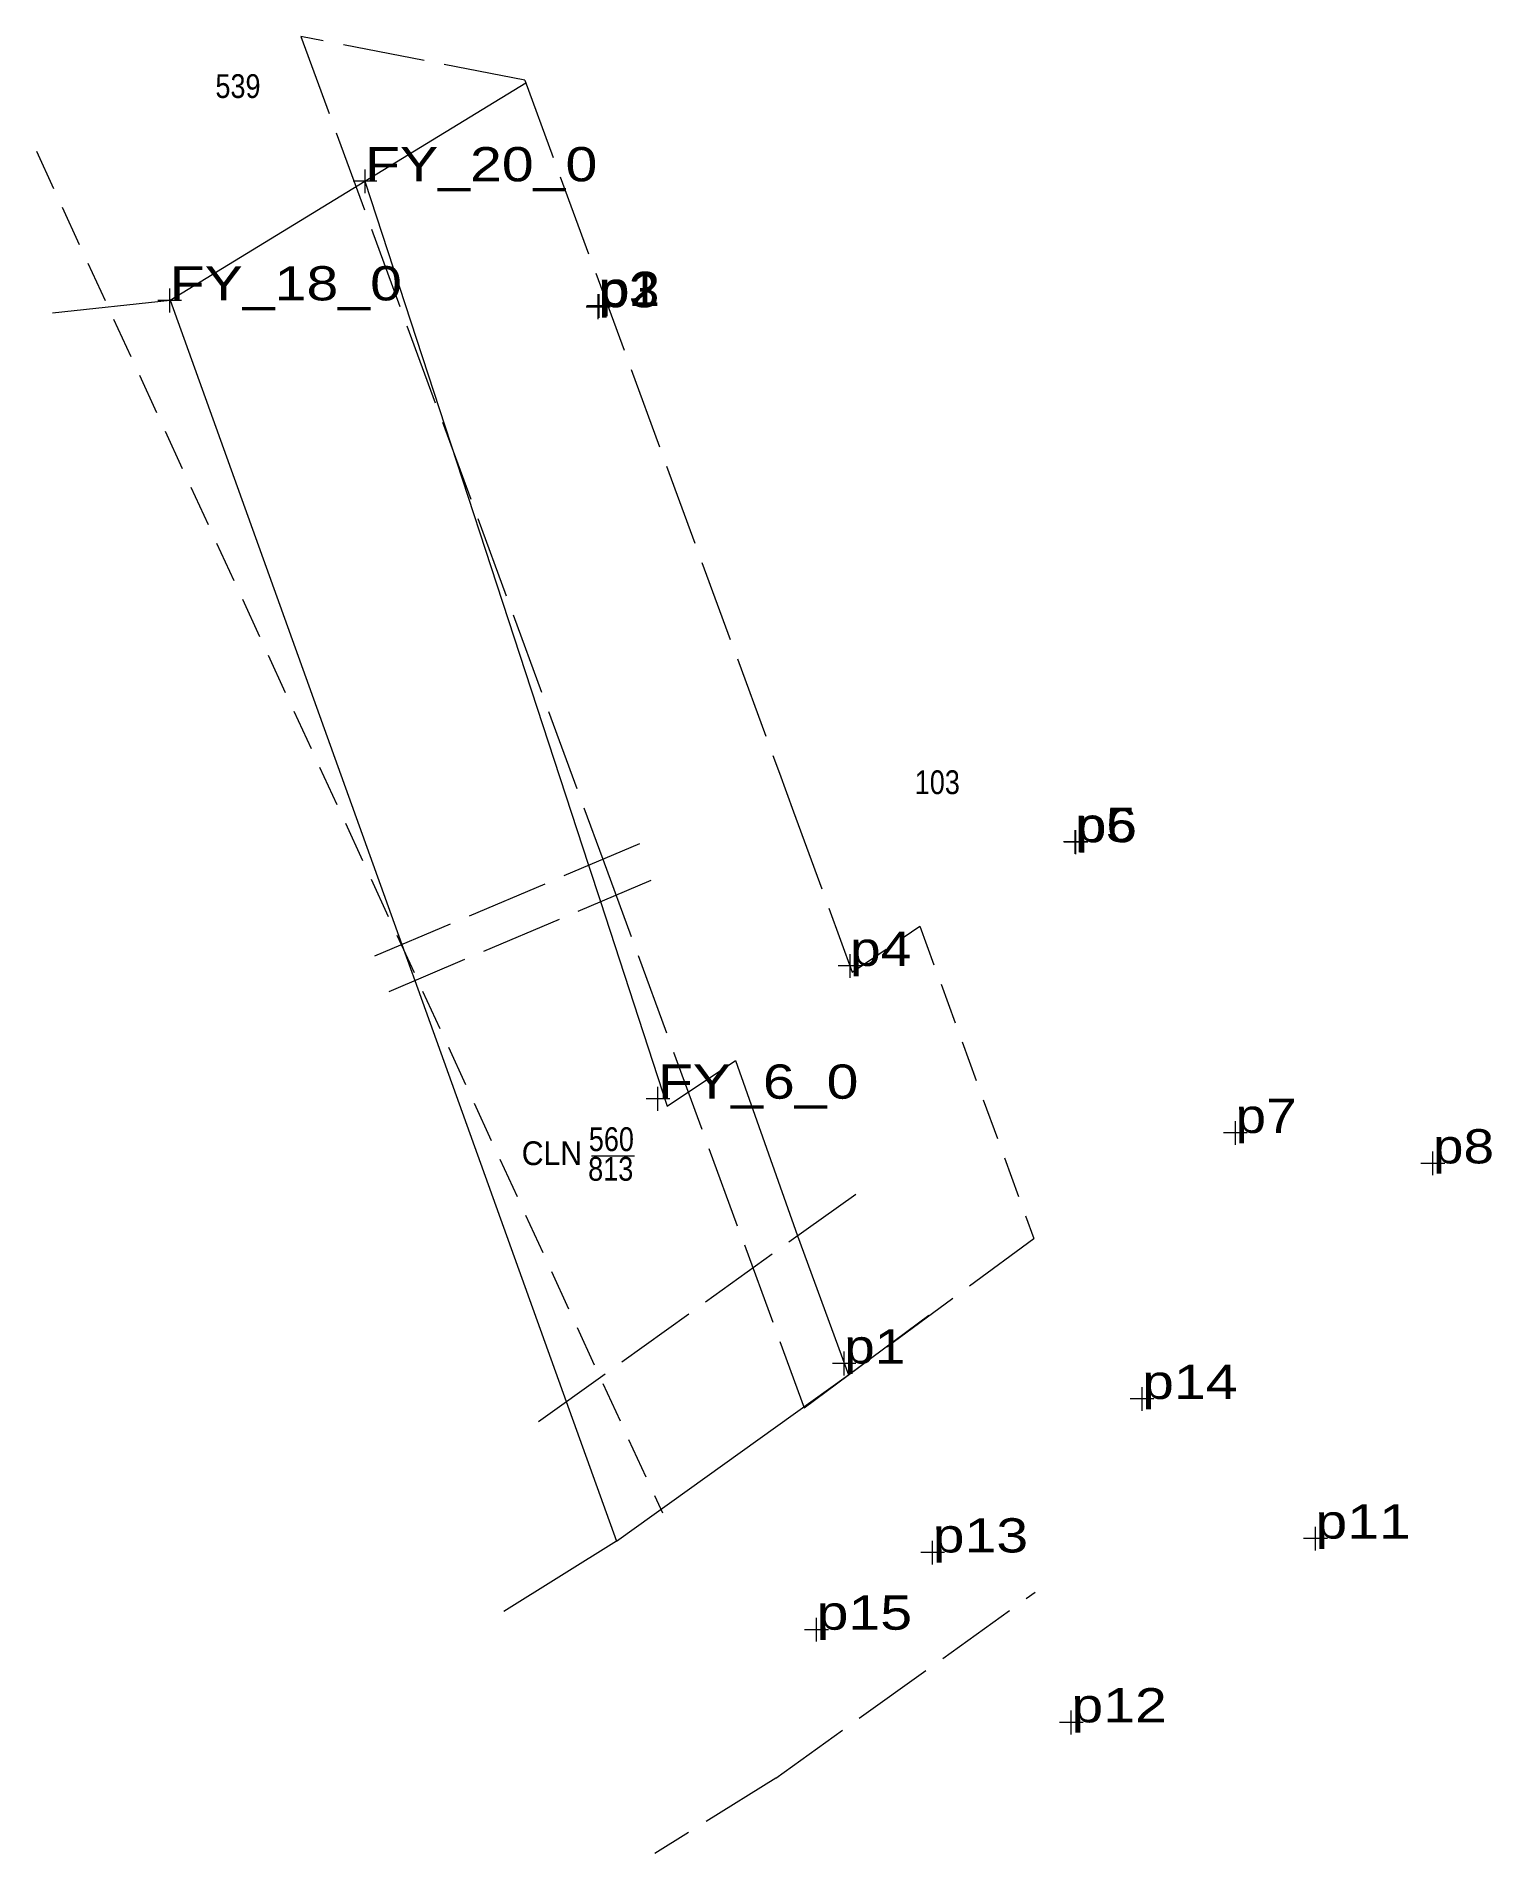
# Model space of a CAD drawing. Header units: metres. Extents: x 545799.9 to 545876.4, y 1836817.6 to 1836913.1.
import ezdxf
from ezdxf.enums import TextEntityAlignment as Align

# ---------------------------------------------------------------- set-up
doc = ezdxf.new("R2010")
doc.units = ezdxf.units.M
doc.header["$LTSCALE"] = 0.72
doc.linetypes.add('LONG_DASHED', pattern=[7.5, 6, -1.5])
doc.linetypes.add('MEDIUM_DASHED', pattern=[4.5, 3, -1.5])
for name, color, linetype, lineweight in [('1', 7, 'LONG_DASHED', 13), ('10', 7, 'LONG_DASHED', 13), ('15', 7, 'Continuous', 13), ('23', 7, 'Continuous', 13), ('50', 7, 'LONG_DASHED', 13), ('7', 7, 'Continuous', 13), ('8', 7, 'MEDIUM_DASHED', 13)]:
    doc.layers.add(name, color=color, linetype=linetype, lineweight=lineweight)
doc.layers.add('12', color=7, linetype='Continuous')
doc.layers.add('13', color=7, linetype='Continuous')

msp = doc.modelspace()

# ---------------------------------------------------------------- linework, layer by layer
at = {"layer": '1'}
for p, q in [((545840.26, 1836841.06), (545852.34, 1836849.96)), ((545838.77, 1836821.59), (545832.41, 1836817.62))]:
    msp.add_line(p, q, dxfattribs=at)
at = {"layer": '1', "linetype": 'Continuous'}
msp.add_line((545830.4, 1836834.04), (545824.48, 1836830.35), dxfattribs=at)
at = {"layer": '10'}
msp.add_lwpolyline([(545825.58, 1836910.83), (545813.8, 1836913.14), (545829.68, 1836869.89), (545840.26, 1836841.06)], dxfattribs=at)
at = {"layer": '15'}
for p, q in [((545817.17, 1836905.52), (545825.63, 1836910.69)), ((545806.93, 1836899.27), (545817.17, 1836905.52)), ((545800.75, 1836898.61), (545806.93, 1836899.27)), ((545819.79, 1836863.51), (545827.76, 1836841.38)), ((545833.07, 1836856.91), (545836.65, 1836859.31)), ((545829.09, 1836854.29), (545831.35, 1836854.29)), ((545827.76, 1836841.38), (545830.4, 1836834.04))]:
    msp.add_line(p, q, dxfattribs=at)
at = {"layer": '15', "linetype": 'LONG_DASHED'}
msp.add_line((545826.3, 1836840.33), (545843.19, 1836852.44), dxfattribs=at)
at = {"layer": '15'}
for points in [[(545817.17, 1836905.52), (545828.93, 1836869.57), (545829.55, 1836867.66), (545833.07, 1836856.91)], [(545806.93, 1836899.27), (545819.11, 1836865.41), (545819.79, 1836863.51)], [(545836.65, 1836859.31), (545839.91, 1836850.09), (545842.59, 1836842.78)]]:
    msp.add_lwpolyline(points, dxfattribs=at)
at = {"layer": '23'}
for p, q in [((545842.59, 1836842.78), (545846.82, 1836845.92)), ((545830.4, 1836834.04), (545842.59, 1836842.78))]:
    msp.add_line(p, q, dxfattribs=at)
at = {"layer": '23', "linetype": 'LONG_DASHED'}
msp.add_line((545838.77, 1836821.59), (545852.41, 1836831.37), dxfattribs=at)
at = {"layer": '50'}
for p, q in [((545817.7, 1836864.81), (545831.76, 1836870.77)), ((545818.45, 1836862.94), (545832.22, 1836868.79))]:
    msp.add_line(p, q, dxfattribs=at)
at = {"layer": '7'}
for p, q in [((545817.18, 1836904.9), (545817.18, 1836906.14)), ((545817.8, 1836905.52), (545816.55, 1836905.52)), ((545806.91, 1836898.63), (545806.91, 1836899.88)), ((545829.44, 1836898.33), (545829.44, 1836899.58)), ((545829.44, 1836898.27), (545829.44, 1836899.52)), ((545829.48, 1836898.34), (545829.48, 1836899.59)), ((545807.53, 1836899.25), (545806.29, 1836899.25)), ((545830.06, 1836898.9), (545828.81, 1836898.9)), ((545830.07, 1836898.96), (545828.82, 1836898.96)), ((545830.1, 1836898.97), (545828.86, 1836898.97)), ((545855.14, 1836870.8), (545853.89, 1836870.8)), ((545855.18, 1836870.78), (545853.93, 1836870.78)), ((545854.51, 1836870.17), (545854.51, 1836871.42)), ((545854.55, 1836870.16), (545854.55, 1836871.41)), ((545842.68, 1836863.65), (545842.68, 1836864.9)), ((545843.3, 1836864.28), (545842.05, 1836864.28)), ((545833.21, 1836857.3), (545831.96, 1836857.3)), ((545832.58, 1836856.67), (545832.58, 1836857.92)), ((545863.56, 1836855.5), (545862.31, 1836855.5)), ((545862.94, 1836854.87), (545862.94, 1836856.12)), ((545873.32, 1836853.28), (545873.32, 1836854.52)), ((545873.94, 1836853.9), (545872.69, 1836853.9)), ((545842.37, 1836842.76), (545842.37, 1836844.01)), ((545842.99, 1836843.38), (545841.75, 1836843.38)), ((545858.03, 1836840.89), (545858.03, 1836842.14)), ((545858.65, 1836841.52), (545857.4, 1836841.52)), ((545867.14, 1836833.55), (545867.14, 1836834.8)), ((545847.64, 1836833.45), (545846.39, 1836833.45)), ((545847.02, 1836832.82), (545847.02, 1836834.07)), ((545867.77, 1836834.18), (545866.52, 1836834.18)), ((545840.92, 1836828.77), (545840.92, 1836830.01)), ((545841.54, 1836829.39), (545840.29, 1836829.39)), ((545854.31, 1836823.89), (545854.31, 1836825.14)), ((545854.94, 1836824.51), (545853.69, 1836824.51))]:
    msp.add_line(p, q, dxfattribs=at)
at = {"layer": '8'}
msp.add_line((545799.9, 1836907.1), (545832.81, 1836835.54), dxfattribs=at)
at = {"layer": '8', "linetype": 'LONG_DASHED'}
msp.add_line((545839.7, 1836872.38), (545842.79, 1836863.95), dxfattribs=at)
msp.add_lwpolyline([(545825.58, 1836910.83), (545838.96, 1836874.41), (545839.7, 1836872.38)], dxfattribs=at)
at = {"layer": '8'}
msp.add_lwpolyline([(545842.79, 1836863.95), (545846.35, 1836866.37), (545852.34, 1836849.96)], dxfattribs=at)

# ---------------------------------------------------------------- texts
at = {"layer": '12'}
for s, width, p in [('FY_20_0', 1.25, (545817.18, 1836905.52)), ('FY_18_0', 1.25, (545806.91, 1836899.26)), ('p1', 1.2, (545829.44, 1836898.96)), ('p3', 1.2, (545829.44, 1836898.9)), ('p2', 1.2, (545829.48, 1836898.97)), ('p5', 1.2, (545854.51, 1836870.8)), ('p6', 1.2, (545854.55, 1836870.78)), ('p4', 1.2, (545842.68, 1836864.28)), ('FY_6_0', 1.25, (545832.58, 1836857.3)), ('p7', 1.2, (545862.94, 1836855.5)), ('p8', 1.2, (545873.32, 1836853.9)), ('p1', 1.2, (545842.37, 1836843.38)), ('p14', 1.25, (545858.03, 1836841.52)), ('p13', 1.25, (545847.02, 1836833.45)), ('p11', 1.25, (545867.14, 1836834.18)), ('p15', 1.25, (545840.92, 1836829.39)), ('p12', 1.25, (545854.31, 1836824.52))]:
    msp.add_text(s, height=1.8, dxfattribs=dict(at, width=width)).set_placement(p)
at = {"layer": '13'}
for s, width, p in [('539', 0.85, (545810.5, 1836909.9)), ('103', 0.85, (545847.265, 1836873.31)), ('560', 0.85, (545830.13, 1836854.55)), ('CLN', 0.95, (545827.005, 1836853.81)), ('813', 0.85, (545830.095, 1836852.99))]:
    msp.add_text(s, height=1.25, dxfattribs=dict(at, width=width)).set_placement(p, align=Align.CENTER)

doc.saveas('drawing.dxf')
